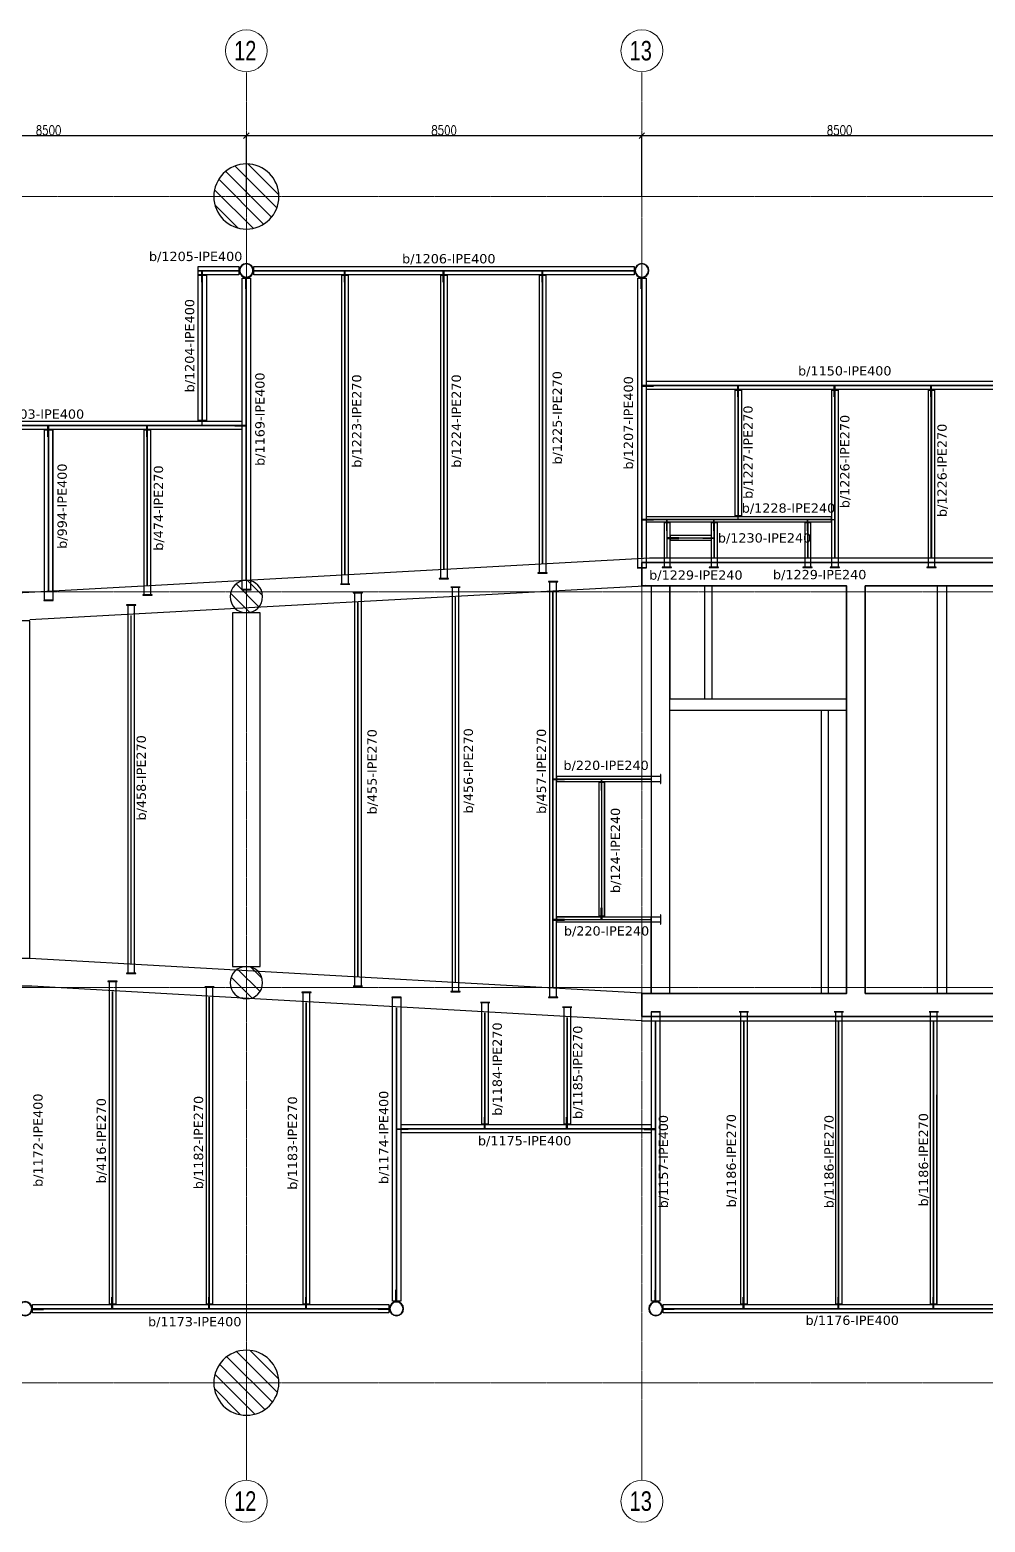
# Model space of a CAD drawing. Header units: millimetres. Extents: x -3691 to 88708, y -21236 to 36560.
# Drawn here: x 46437 to 66966, y 4480 to 36560 of the extents above; entities that cross this region are included whole.
import ezdxf
from ezdxf.enums import TextEntityAlignment as Align

# ---------------------------------------------------------------- set-up
doc = ezdxf.new("R2010")
doc.units = ezdxf.units.MM
doc.linetypes.add('Grid Line', pattern=[3.33375, 1.905, -0.47625, 0.47625, -0.47625])
for name, color, linetype in [('A_ALMA', 255, 'Continuous'), ('COTAS', 8, 'Continuous'), ('P-PLATINA', 6, 'Continuous')]:
    doc.layers.add(name, color=color, linetype=linetype)
for name, color, linetype, lineweight in [('E_COLUMNAS', 1, 'Continuous', 18), ('E_COLUMNAS-1', 1, 'Continuous', 25), ('E_COLUMNAS-3', 1, 'Continuous', 35), ('E_EJES', 8, 'Continuous', 9), ('E_EJES-1', 8, 'Grid Line', 9), ('E_MUROS-1', 2, 'Continuous', 35), ('E_TEXTO', 3, 'Continuous', 9), ('E_VIGAS-1', 5, 'Continuous', 25), ('E_VIGAS-2', 5, 'Continuous', 25), ('S-COLS-HDLN-2', 52, 'Continuous', 9), ('S-STRS', 31, 'Continuous', 9)]:
    doc.layers.add(name, color=color, linetype=linetype, lineweight=lineweight)
doc.styles.add('CNI_COTAS', font='romans.shx', dxfattribs={"width": 0.8})
doc.styles.add('Swis721 LtCn BT_1', font='swisscl.ttf', dxfattribs={"height": 0.42})
doc.styles.add('VERDANA', font='verdana.ttf')
doc.dimstyles.new('1.5', dxfattribs={"dimscale": 0, "dimtxt": 200, "dimasz": 120, "dimexe": 4, "dimexo": 4, "dimgap": 15, "dimtad": 1, "dimdec": 0, "dimzin": 4, "dimdsep": 46, "dimtxsty": 'CNI_COTAS', "dimblk": 'OBLIQUE', "dimcen": -0.09, "dimclrd": 256, "dimclrt": 3, "dimadec": 0, "dimazin": 0, "dimtfac": 1, "dimtdec": 0, "dimtmove": 2, "dimatfit": 0, "dimldrblk": 'OBLIQUE', "dimfxl": 0.05, "dimtolj": 1, "dimtzin": 0, "dimarcsym": 0})
pattern_1 = [(135, (82751.26, -133185.52), (-159.09903, -159.09903), [])]

# ---------------------------------------------------------------- blocks, each defined once
blk = doc.blocks.new('EST_SCM_COLUMNA-METALICA-SECCION-CIRCULAR - EST_SCM_COLUMNA-TUBULAR-CIRCULAR_PTEØ_12__e_10_3mm-V28-_18_00m_N_E_-NIVEL-5 DOC')
at = {"layer": 'S-COLS-HDLN-2'}
h = blk.add_hatch(dxfattribs=at)
h.set_pattern_fill('FP_12', color=256, style=0, pattern_type=2)
h.set_pattern_definition([(135, (36.418, -142.254), (-0.15909903, -0.15909903), [])])
h.paths.add_polyline_path([(0.022, -0.151), (0.063, -0.139), (0.1, -0.115), (0.128, -0.082), (0.147, -0.037), (0.152, 0), (0.146, 0.043), (0.128, 0.082), (0.1, 0.115), (0.059, 0.14), (0.019, 0.151), (-0.022, 0.151), (-0.063, 0.139), (-0.1, 0.115), (-0.131, 0.077), (-0.147, 0.04), (-0.152, 0), (-0.146, -0.043), (-0.128, -0.082), (-0.095, -0.118), (-0.059, -0.14), (-0.02, -0.151), (0.02, -0.151)])
h.paths.add_polyline_path([(0.02, -0.141), (-0.02, -0.141), (-0.063, -0.127), (-0.095, -0.105), (-0.12, -0.077), (-0.136, -0.04), (-0.142, 0), (-0.135, 0.043), (-0.12, 0.077), (-0.09, 0.109), (-0.054, 0.131), (-0.014, 0.141), (0.022, 0.14), (0.063, 0.127), (0.093, 0.107), (0.12, 0.077), (0.136, 0.04), (0.142, 0), (0.136, -0.04), (0.12, -0.077), (0.093, -0.107), (0.059, -0.129), (0.022, -0.14)])
at = {"layer": 'E_COLUMNAS-1'}
for radius, start, end in [(0.152, 360, 180), (0.152, 180, 360), (0.142, 0, 180), (0.142, 180, 0)]:
    blk.add_arc((0, 0), radius, start, end, dxfattribs=at)
blk = doc.blocks.new('EST_SCM_COLUMNA-METALICA-SECCION-CIRCULAR - EST_SCM_COLUMNA-TUBULAR-CIRCULAR_PTEØ_12__e_10_3mm-V31-_18_00m_N_E_-NIVEL-5 DOC')
at = {"layer": 'S-COLS-HDLN-2'}
h = blk.add_hatch(dxfattribs=at)
h.set_pattern_fill('FP_16', color=256, style=0, pattern_type=2)
h.set_pattern_definition([(135, (31.662, -164.571), (-0.15909903, -0.15909903), [])])
h.paths.add_polyline_path([(-0.02, -0.151), (0.022, -0.151), (0.063, -0.139), (0.1, -0.115), (0.131, -0.077), (0.146, -0.041), (0.152, 0), (0.144, 0.048), (0.128, 0.082), (0.1, 0.115), (0.059, 0.14), (0.02, 0.151), (-0.022, 0.151), (-0.063, 0.139), (-0.1, 0.115), (-0.128, 0.082), (-0.146, 0.042), (-0.152, 0), (-0.144, -0.048), (-0.128, -0.082), (-0.1, -0.115), (-0.059, -0.14), (-0.022, -0.151)])
h.paths.add_polyline_path([(-0.02, -0.141), (-0.059, -0.129), (-0.093, -0.107), (-0.121, -0.073), (-0.136, -0.04), (-0.142, 0), (-0.136, 0.04), (-0.12, 0.077), (-0.093, 0.107), (-0.059, 0.129), (-0.02, 0.141), (0.022, 0.14), (0.063, 0.127), (0.093, 0.107), (0.12, 0.077), (0.136, 0.04), (0.142, 0), (0.135, -0.043), (0.12, -0.077), (0.09, -0.109), (0.054, -0.131), (0.014, -0.141), (-0.019, -0.141)])
at = {"layer": 'E_COLUMNAS-1'}
for radius, start, end in [(0.152, 0, 180), (0.152, 180, 0), (0.142, 360, 180), (0.142, 180, 360)]:
    blk.add_arc((0, 0), radius, start, end, dxfattribs=at)
blk = doc.blocks.new('EST_SCM_COLUMNA-METALICA-SECCION-CIRCULAR - EST_SCM_COLUMNA-TUBULAR-CIRCULAR_PTEØ_12__e_10_3mm-V32-_18_00m_N_E_-NIVEL-5 DOC')
at = {"layer": 'S-COLS-HDLN-2'}
h = blk.add_hatch(dxfattribs=at)
h.set_pattern_fill('FP_17', color=256, style=0, pattern_type=2)
h.set_pattern_definition([(135, (23.162, -164.571), (-0.15909903, -0.15909903), [])])
h.paths.add_polyline_path([(0.02, -0.151), (0.022, -0.151), (0.063, -0.139), (0.1, -0.115), (0.131, -0.077), (0.147, -0.04), (0.152, 0), (0.146, 0.043), (0.128, 0.082), (0.1, 0.115), (0.059, 0.14), (0.02, 0.151), (-0.022, 0.151), (-0.063, 0.139), (-0.1, 0.115), (-0.128, 0.082), (-0.147, 0.037), (-0.152, 0), (-0.146, -0.043), (-0.128, -0.082), (-0.1, -0.115), (-0.058, -0.14), (-0.019, -0.151), (0.019, -0.151)])
h.paths.add_polyline_path([(0.02, -0.141), (-0.02, -0.141), (-0.059, -0.129), (-0.093, -0.107), (-0.12, -0.077), (-0.136, -0.04), (-0.142, 0), (-0.136, 0.04), (-0.12, 0.077), (-0.093, 0.107), (-0.059, 0.129), (-0.02, 0.141), (0.022, 0.14), (0.063, 0.127), (0.093, 0.107), (0.12, 0.077), (0.136, 0.04), (0.142, 0), (0.135, -0.043), (0.12, -0.077), (0.09, -0.109), (0.054, -0.131), (0.022, -0.14)])
at = {"layer": 'E_COLUMNAS-1'}
for radius, start, end in [(0.152, 0, 180), (0.152, 180, 0), (0.142, 360, 180), (0.142, 180, 360)]:
    blk.add_arc((0, 0), radius, start, end, dxfattribs=at)
blk = doc.blocks.new('EST_SCM_COLUMNA-METALICA-SECCION-CIRCULAR - EST_SCM_COLUMNA-TUBULAR-CIRCULAR_PTEØ_12__e_10_3mm-V37-_18_00m_N_E_-NIVEL-5 DOC')
at = {"layer": 'S-COLS-HDLN-2'}
h = blk.add_hatch(dxfattribs=at)
h.set_pattern_fill('FP_22', color=256, style=0, pattern_type=2)
h.set_pattern_definition([(135, (28.434, -142.254), (-0.15909903, -0.15909903), [])])
h.paths.add_polyline_path([(0.022, -0.151), (0.063, -0.139), (0.1, -0.115), (0.131, -0.077), (0.147, -0.04), (0.152, 0), (0.146, 0.043), (0.128, 0.082), (0.1, 0.115), (0.059, 0.14), (0.019, 0.151), (-0.022, 0.151), (-0.063, 0.139), (-0.1, 0.115), (-0.131, 0.077), (-0.147, 0.037), (-0.152, 0), (-0.146, -0.043), (-0.128, -0.082), (-0.1, -0.115), (-0.059, -0.14), (-0.02, -0.151), (0.02, -0.151)])
h.paths.add_polyline_path([(0.02, -0.141), (-0.02, -0.141), (-0.063, -0.127), (-0.095, -0.105), (-0.12, -0.077), (-0.136, -0.04), (-0.142, 0), (-0.135, 0.043), (-0.12, 0.077), (-0.09, 0.109), (-0.054, 0.131), (-0.014, 0.141), (0.022, 0.14), (0.063, 0.127), (0.093, 0.107), (0.12, 0.077), (0.136, 0.04), (0.142, 0), (0.136, -0.04), (0.12, -0.077), (0.093, -0.107), (0.059, -0.129), (0.022, -0.14)])
at = {"layer": 'E_COLUMNAS-1'}
for radius, start, end in [(0.152, 360, 180), (0.152, 180, 360), (0.142, 0, 180), (0.142, 180, 0)]:
    blk.add_arc((0, 0), radius, start, end, dxfattribs=at)
blk = doc.blocks.new('EST_SCM_COLUMNA-METALICA-SECCION-CIRCULAR - EST_SCM_COLUMNA-TUBULAR-CIRCULAR_PTEØ_12__e_10_3mm-V38-_18_00m_N_E_-NIVEL-5 DOC')
at = {"layer": 'S-COLS-HDLN-2'}
h = blk.add_hatch(dxfattribs=at)
h.set_pattern_fill('FP_23', color=256, style=0, pattern_type=2)
h.set_pattern_definition([(135, (22.863, -142.254), (-0.15909903, -0.15909903), [])])
h.paths.add_polyline_path([(-0.02, -0.151), (0.022, -0.151), (0.063, -0.139), (0.1, -0.115), (0.128, -0.082), (0.147, -0.038), (0.152, 0), (0.146, 0.043), (0.128, 0.082), (0.1, 0.115), (0.059, 0.14), (0.019, 0.151), (-0.022, 0.151), (-0.063, 0.139), (-0.1, 0.115), (-0.131, 0.077), (-0.147, 0.04), (-0.152, 0), (-0.146, -0.043), (-0.128, -0.082), (-0.1, -0.115), (-0.059, -0.14), (-0.022, -0.151)])
h.paths.add_polyline_path([(0.02, -0.141), (-0.02, -0.141), (-0.063, -0.127), (-0.095, -0.105), (-0.12, -0.077), (-0.136, -0.04), (-0.142, 0), (-0.135, 0.043), (-0.12, 0.077), (-0.09, 0.109), (-0.054, 0.131), (-0.014, 0.141), (0.022, 0.14), (0.063, 0.127), (0.093, 0.107), (0.12, 0.077), (0.136, 0.04), (0.142, 0), (0.136, -0.04), (0.12, -0.077), (0.093, -0.107), (0.059, -0.129), (0.022, -0.14)])
at = {"layer": 'E_COLUMNAS-1'}
for radius, start, end in [(0.152, 360, 180), (0.152, 180, 360), (0.142, 0, 180), (0.142, 180, 0)]:
    blk.add_arc((0, 0), radius, start, end, dxfattribs=at)
blk = doc.blocks.new('EST_SCM_COLUMNA-SECCION-CIRCULAR - EST_SCM_COLUMNA-CONCRETO-CIRCULAR_Ø_70cm-2120797-_18_00m_N_E_-NIVEL-5 DOC')
at = {"layer": 'E_COLUMNAS'}
h = blk.add_hatch(dxfattribs=at)
h.set_pattern_fill('FP_28', color=256, style=0, pattern_type=2)
h.set_pattern_definition([(135, (31.662, -157.562), (-0.15909903, -0.15909903), [])])
h.paths.add_polyline_path([(-0.005, -0.349), (0.032, -0.349), (0.096, -0.337), (0.163, -0.309), (0.211, -0.279), (0.263, -0.23), (0.3, -0.179), (0.327, -0.123), (0.344, -0.061), (0.35, 0), (0.344, 0.064), (0.326, 0.126), (0.298, 0.184), (0.259, 0.236), (0.211, 0.279), (0.156, 0.313), (0.096, 0.337), (0.032, 0.349), (-0.039, 0.347), (-0.096, 0.337), (-0.156, 0.313), (-0.211, 0.279), (-0.259, 0.236), (-0.3, 0.179), (-0.326, 0.126), (-0.345, 0.058), (-0.35, 0), (-0.344, -0.065), (-0.326, -0.126), (-0.295, -0.188), (-0.252, -0.242), (-0.211, -0.279), (-0.156, -0.313), (-0.096, -0.337), (-0.032, -0.349)])
at = {"layer": 'E_COLUMNAS-1'}
for start, end in [(360, 180), (180, 360)]:
    blk.add_arc((0, 0), 0.35, start, end, dxfattribs=at)
blk = doc.blocks.new('EST_SCM_COLUMNA-SECCION-CIRCULAR - EST_SCM_COLUMNA-CONCRETO-CIRCULAR_Ø_70cm-V43-_18_00m_N_E_-NIVEL-5 DOC')
at = {"layer": 'E_COLUMNAS'}
h = blk.add_hatch(dxfattribs=at)
h.set_pattern_fill('FP_29', color=256, style=0, pattern_type=2)
h.set_pattern_definition([(135, (31.662, -149.262), (-0.15909903, -0.15909903), [])])
h.paths.add_polyline_path([(-0.032, -0.349), (0.041, -0.347), (0.102, -0.334), (0.161, -0.31), (0.215, -0.276), (0.261, -0.232), (0.299, -0.181), (0.327, -0.124), (0.344, -0.062), (0.35, 0), (0.344, 0.066), (0.325, 0.128), (0.298, 0.184), (0.253, 0.241), (0.211, 0.279), (0.147, 0.317), (0.09, 0.338), (0.026, 0.349), (-0.04, 0.347), (-0.104, 0.333), (-0.156, 0.313), (-0.211, 0.279), (-0.259, 0.236), (-0.301, 0.178), (-0.328, 0.121), (-0.345, 0.058), (-0.35, 0), (-0.344, -0.064), (-0.326, -0.126), (-0.298, -0.184), (-0.259, -0.236), (-0.211, -0.279), (-0.156, -0.313), (-0.088, -0.338), (-0.036, -0.348)])
at = {"layer": 'E_COLUMNAS-1'}
for start, end in [(360, 180), (180, 360)]:
    blk.add_arc((0, 0), 0.35, start, end, dxfattribs=at)
blk = doc.blocks.new('Grid - CNI_NOMBRE EJES-372759-_18_00m_N_E_-NIVEL-5 DOC')
at = {"layer": 'E_EJES'}
blk.add_circle((0, 0), 0.003, dxfattribs=at)
blk = doc.blocks.new('_Oblique')
at = {"color": 0, "linetype": 'ByBlock', "lineweight": -2}
blk.add_line((-0.5, -0.5), (0.5, 0.5), dxfattribs=at)
blk = doc.blocks.new('*D94')
at = {"layer": 'COTAS', "color": 0, "lineweight": -2, "transparency": 16777216}
for p, q in [((42589, 32981), (42589, 34290)), ((51089, 32981), (51089, 34290))]:
    blk.add_line(p, q, dxfattribs=at)
at = {"layer": 'COTAS', "lineweight": -2, "transparency": 16777216}
blk.add_line((42589, 34286), (51089, 34286), dxfattribs=at)
at = {"layer": 'Defpoints', "color": 0, "transparency": 16777216}
for p in [(51089, 34286), (42589, 32977), (51089, 32977)]:
    blk.add_point(p, dxfattribs=at)
at = {"layer": 'COTAS', "lineweight": -2, "transparency": 16777216, "xscale": 120, "yscale": 120, "zscale": 120, "rotation": 180}
blk.add_blockref('_Oblique', (42589, 34286), dxfattribs=at)
at = {"layer": 'COTAS', "lineweight": -2, "transparency": 16777216, "xscale": 120, "yscale": 120, "zscale": 120}
blk.add_blockref('_Oblique', (51089, 34286), dxfattribs=at)
at = {"layer": 'COTAS', "color": 3, "transparency": 16777216, "insert": (46839, 34401), "char_height": 200, "attachment_point": 5, "style": 'CNI_COTAS'}
blk.add_mtext('\\A1;8500', dxfattribs=at)
blk = doc.blocks.new('*D95')
at = {"layer": 'COTAS', "color": 0, "lineweight": -2, "transparency": 16777216}
for p, q in [((51089, 32981), (51089, 34290)), ((59589, 32981), (59589, 34290))]:
    blk.add_line(p, q, dxfattribs=at)
at = {"layer": 'COTAS', "lineweight": -2, "transparency": 16777216}
blk.add_line((51089, 34286), (59589, 34286), dxfattribs=at)
at = {"layer": 'Defpoints', "color": 0, "transparency": 16777216}
for p in [(59589, 34286), (51089, 32977), (59589, 32977)]:
    blk.add_point(p, dxfattribs=at)
at = {"layer": 'COTAS', "lineweight": -2, "transparency": 16777216, "xscale": 120, "yscale": 120, "zscale": 120, "rotation": 180}
blk.add_blockref('_Oblique', (51089, 34286), dxfattribs=at)
at = {"layer": 'COTAS', "lineweight": -2, "transparency": 16777216, "xscale": 120, "yscale": 120, "zscale": 120}
blk.add_blockref('_Oblique', (59589, 34286), dxfattribs=at)
at = {"layer": 'COTAS', "color": 3, "transparency": 16777216, "insert": (55339, 34401), "char_height": 200, "attachment_point": 5, "style": 'CNI_COTAS'}
blk.add_mtext('\\A1;8500', dxfattribs=at)
blk = doc.blocks.new('*D96')
at = {"layer": 'COTAS', "color": 0, "lineweight": -2, "transparency": 16777216}
for p, q in [((59589, 32981), (59589, 34290)), ((68089, 32981), (68089, 34290))]:
    blk.add_line(p, q, dxfattribs=at)
at = {"layer": 'COTAS', "lineweight": -2, "transparency": 16777216}
blk.add_line((59589, 34286), (68089, 34286), dxfattribs=at)
at = {"layer": 'Defpoints', "color": 0, "transparency": 16777216}
for p in [(68089, 34286), (59589, 32977), (68089, 32977)]:
    blk.add_point(p, dxfattribs=at)
at = {"layer": 'COTAS', "lineweight": -2, "transparency": 16777216, "xscale": 120, "yscale": 120, "zscale": 120, "rotation": 180}
blk.add_blockref('_Oblique', (59589, 34286), dxfattribs=at)
at = {"layer": 'COTAS', "lineweight": -2, "transparency": 16777216, "xscale": 120, "yscale": 120, "zscale": 120}
blk.add_blockref('_Oblique', (68089, 34286), dxfattribs=at)
at = {"layer": 'COTAS', "color": 3, "transparency": 16777216, "insert": (63839, 34401), "char_height": 200, "attachment_point": 5, "style": 'CNI_COTAS'}
blk.add_mtext('\\A1;8500', dxfattribs=at)

msp = doc.modelspace()

# ---------------------------------------------------------------- hatches: boundary and pattern name
at = {"layer": 'E_COLUMNAS'}
h = msp.add_hatch(dxfattribs=at)
h.set_pattern_fill('FP_4', color=256, scale=1000, style=0, pattern_type=2)
h.set_pattern_definition(pattern_1)
h.paths.add_polyline_path([(51089.2, 32276.9), (51180.5, 32282.9), (51270.3, 32300.8), (51357, 32330.2), (51439.2, 32370.7), (51515.3, 32421.6), (51584.1, 32481.9), (51644.5, 32550.8), (51695.4, 32626.9), (51735.9, 32709), (51765.3, 32795.7), (51783.2, 32885.5), (51789.2, 32976.9), (51783.2, 33068.3), (51765.3, 33158.1), (51735.9, 33244.8), (51695.4, 33326.9), (51644.5, 33403), (51584.1, 33471.9), (51515.3, 33532.2), (51439.2, 33583.1), (51357, 33623.6), (51270.3, 33653), (51180.5, 33670.9), (51089.2, 33676.9), (50997.8, 33670.9), (50908, 33653), (50821.3, 33623.6), (50739.2, 33583.1), (50663, 33532.2), (50594.2, 33471.9), (50533.8, 33403), (50482.9, 33326.9), (50442.5, 33244.8), (50413, 33158.1), (50395.2, 33068.3), (50389.2, 32976.9), (50395.2, 32885.5), (50413, 32795.7), (50442.5, 32709), (50482.9, 32626.9), (50533.8, 32550.8), (50594.2, 32481.9), (50663, 32421.6), (50739.2, 32370.7), (50821.3, 32330.2), (50908, 32300.8), (50997.8, 32282.9)])
h = msp.add_hatch(dxfattribs=at)
h.set_pattern_fill('FP_4', color=256, scale=1000, style=0, pattern_type=2)
h.set_pattern_definition(pattern_1)
h.paths.add_polyline_path([(51089.2, 6776.9), (51180.5, 6782.9), (51270.3, 6800.8), (51357, 6830.2), (51439.2, 6870.7), (51515.3, 6921.6), (51584.1, 6981.9), (51644.5, 7050.8), (51695.4, 7126.9), (51735.9, 7209), (51765.3, 7295.7), (51783.2, 7385.5), (51789.2, 7476.9), (51783.2, 7568.3), (51765.3, 7658.1), (51735.9, 7744.8), (51695.4, 7826.9), (51644.5, 7903), (51584.1, 7971.9), (51515.3, 8032.2), (51439.2, 8083.1), (51357, 8123.6), (51270.3, 8153), (51180.5, 8170.9), (51089.2, 8176.9), (50997.8, 8170.9), (50908, 8153), (50821.3, 8123.6), (50739.2, 8083.1), (50663, 8032.2), (50594.2, 7971.9), (50533.8, 7903), (50482.9, 7826.9), (50442.5, 7744.8), (50413, 7658.1), (50395.2, 7568.3), (50389.2, 7476.9), (50395.2, 7385.5), (50413, 7295.7), (50442.5, 7209), (50482.9, 7126.9), (50533.8, 7050.8), (50594.2, 6981.9), (50663, 6921.6), (50739.2, 6870.7), (50821.3, 6830.2), (50908, 6800.8), (50997.8, 6782.9)])

# ---------------------------------------------------------------- linework, layer by layer
at = {"layer": 'A_ALMA'}
for p, q in [((50053.5, 31390.2), (50926.8, 31390.2)), ((50053.5, 31381.6), (50926.8, 31381.6)), ((50139.2, 28158.7), (50139.2, 31285.9)), ((50147.8, 28158.7), (50147.8, 31285.9)), ((51084.9, 24736.8), (51084.9, 31223.5)), ((51093.5, 24736.8), (51093.5, 31223.5)), ((51251.6, 31390.2), (59426.8, 31390.2)), ((51251.6, 31381.6), (59426.8, 31381.6)), ((53208.4, 24853), (53208.4, 31285.9)), ((53215, 24853), (53215, 31285.9)), ((55331.1, 24974.5), (55331.1, 31285.9)), ((55337.7, 24974.5), (55337.7, 31285.9)), ((57453.6, 25095.9), (57453.6, 31285.8)), ((57460.2, 25095.9), (57460.2, 31285.8)), ((59584.9, 25218), (59584.9, 31223.5)), ((59593.5, 25218), (59593.5, 31223.5)), ((59689.2, 28921.3), (67927, 28921.3)), ((59689.2, 28912.7), (67927, 28912.7)), ((61658.2, 26109.9), (61658.2, 28817)), ((61666.8, 26109.9), (61666.8, 28817)), ((63733.8, 25217.1), (63733.8, 28817)), ((63742.4, 25217.1), (63742.4, 28817)), ((65809.3, 25217.1), (65809.3, 28817)), ((65817.9, 25217.1), (65817.9, 28817)), ((42751.6, 28063), (50989.2, 28063)), ((42751.6, 28054.4), (50989.2, 28054.4)), ((46834.8, 24488.3), (46834.8, 27958.7)), ((46843.4, 24488.3), (46843.4, 27958.7)), ((48960.9, 24609.9), (48960.9, 27958.7)), ((48967.5, 24609.9), (48967.5, 27958.7)), ((59689.2, 26043), (63660.6, 26043)), ((59689.2, 26036.8), (63660.6, 26036.8)), ((60130.2, 25217.1), (60130.2, 25969.9)), ((60136.4, 25217.1), (60136.4, 25969.9)), ((61141.8, 25217.1), (61141.8, 25969.9)), ((61148, 25217.1), (61148, 25969.9)), ((63153.6, 25217.1), (63153.6, 25969.9)), ((63159.8, 25217.1), (63159.8, 25969.9)), ((60203.3, 25643), (61074.9, 25643)), ((60203.3, 25636.8), (61074.9, 25636.8)), ((57678.4, 15966), (57678.4, 24487.8)), ((57685, 15966), (57685, 24487.8)), ((53483.4, 16205.5), (53483.4, 24247.7)), ((53490, 16205.5), (53490, 24247.7)), ((55580.9, 16085.8), (55580.9, 24367.8)), ((55587.5, 16085.8), (55587.5, 24367.8)), ((48610.6, 16483.8), (48610.6, 23968.9)), ((48617.2, 16483.8), (48617.2, 23968.9)), ((57759.2, 20458.4), (59779.2, 20458.4)), ((57759.2, 20452.2), (59779.2, 20452.2)), ((58725.9, 17505.5), (58725.9, 20385.3)), ((58732.1, 17505.5), (58732.1, 20385.3)), ((57759.2, 17438.6), (59779.2, 17438.6)), ((57759.2, 17432.4), (59779.2, 17432.4)), ((48211.1, 9168.3), (48211.1, 15885.6)), ((48217.7, 9168.3), (48217.7, 15885.6)), ((50293.6, 9168.3), (50293.6, 15766.7)), ((50300.2, 9168.3), (50300.2, 15766.7)), ((52376.8, 9168.3), (52376.8, 15647.7)), ((52383.4, 9168.3), (52383.4, 15647.7)), ((54312.6, 9230.7), (54312.6, 15537.2)), ((54321.2, 9230.7), (54321.2, 15537.2)), ((56216, 13037.1), (56216, 15428.5)), ((56222.6, 13037.1), (56222.6, 15428.5)), ((57981.8, 13037.1), (57981.8, 15327.7)), ((57988.4, 13037.1), (57988.4, 15327.7)), ((59883.5, 9230.7), (59883.5, 15237.1)), ((59892.1, 9230.7), (59892.1, 15237.1)), ((61778.5, 9168.3), (61778.5, 15237.1)), ((61785.1, 9168.3), (61785.1, 15237.1)), ((63818.5, 9168.3), (63818.5, 15237.1)), ((63825.1, 9168.3), (63825.1, 15237.1)), ((65858.5, 9168.3), (65858.5, 15237.1)), ((65865.1, 9168.3), (65865.1, 15237.1)), ((54416.9, 12941.4), (59787.8, 12941.4)), ((54416.9, 12932.8), (59787.8, 12932.8)), ((46496.1, 9072.6), (54154.5, 9072.6)), ((46496.1, 9064), (54154.5, 9064)), ((60050.2, 9072.6), (67774.4, 9072.6)), ((60050.2, 9064), (67774.4, 9064))]:
    msp.add_line(p, q, dxfattribs=at)
at = {"layer": 'E_COLUMNAS-1'}
for centre, start, end in [((51089.2, 32976.9), 0, 180), ((51089.2, 32976.9), 180, 0), ((51089.2, 7476.9), 0, 180), ((51089.2, 7476.9), 180, 0)]:
    msp.add_arc(centre, 700, start, end, dxfattribs=at)
at = {"layer": 'E_EJES-1'}
for p, q in [((51089.2, 5380), (51089.2, 35660)), ((59589.2, 5380), (59589.2, 35660)), ((-2791, 32976.9), (87807.9, 32976.9)), ((-2791, 24476.9), (87807.9, 24476.9)), ((-2791, 15976.9), (87807.9, 15976.9)), ((-2791, 7476.9), (87807.9, 7476.9))]:
    msp.add_line(p, q, dxfattribs=at)
at = {"layer": 'E_MUROS-1'}
msp.add_lwpolyline([(68089.4, 25107.1), (68089.4, 24607.1), (64389.4, 24607.1), (64389.4, 15847.1), (68089.4, 15847.1), (68089.4, 15347.1), (59589.4, 15347.1), (59589.4, 15847.1), (63989.4, 15847.1), (63989.4, 24607.1), (59589.4, 24607.1), (59589.4, 25107.1)], close=True, dxfattribs=at)
at = {"layer": 'E_VIGAS-1', "color": 30, "true_color": 0xf26722}
for p, q in [((59767.5, 24607.1), (46439.4, 23873.6)), ((65939.4, 15847.1), (65939.4, 24607.1)), ((66139.4, 24607.1), (66139.4, 15847.1)), ((46439.4, 16605.4), (59589.2, 15857.8))]:
    msp.add_line(p, q, dxfattribs=at)
for points in [[(68089.4, 15247.1), (59589.2, 15247.1), (59589.2, 15256.8), (46480.4, 16002.1), (38928.9, 16002.1), (38928.9, 16004.8), (25186.7, 15226.1), (25185.5, 15247), (18280.2, 15247), (17089.4, 15247), (17089.4, 24607), (17089.4, 25107), (17089.4, 25207), (25207.7, 25207), (25208.9, 25229.2), (38861.2, 24452.1), (46031.1, 24452.1), (59751.9, 25207.1), (68089.4, 25207.1)], [(60189.2, 15847.1), (60189.2, 24607.1), (59789.2, 24607.1), (59789.2, 15847.1)]]:
    msp.add_lwpolyline(points, close=True, dxfattribs=at)
for points in [[(46439.4, 16605.4), (46439.4, 23852.1), (46039.4, 23852.1), (46039.4, 16605.4), (46439.4, 16605.4)], [(51389.3, 16426.9), (51389.3, 24026.9), (50789.3, 24026.9), (50789.3, 16426.9), (51389.3, 16426.9)]]:
    msp.add_lwpolyline(points, dxfattribs=at)
at = {"layer": 'E_VIGAS-2'}
for p, q in [((53144.2, 31283.1), (53144.2, 31275.9)), ((53144.2, 30320), (53144.2, 31275.9)), ((53279.2, 31275.9), (53279.2, 31283.1)), ((55266.7, 31283.1), (55266.7, 31275.9)), ((55401.7, 31275.9), (55401.7, 31283.1)), ((61595, 28814.3), (61595, 28807)), ((63670.6, 28814.3), (63670.6, 28807)), ((63805.6, 28807), (63805.6, 28814.3)), ((65746.1, 28814.3), (65746.1, 28807)), ((65881.1, 28807), (65881.1, 28814.3)), ((46749.2, 27955.9), (46749.2, 27948.7)), ((46929.2, 24496.2), (46929.2, 27948.7)), ((48896.7, 27955.9), (48896.7, 27948.7)), ((49031.7, 27948.7), (49031.7, 27955.9)), ((61050.8, 25207.1), (61212.4, 25207.1)), ((59676.4, 24612), (59591.6, 24607.2)), ((59676.4, 24607.1), (59676.4, 24612)), ((60189.2, 24607.1), (60189.2, 22177.1)), ((63989.2, 24607.1), (63989.2, 22357.1)), ((64389.2, 24607.1), (64389.2, 22177.1)), ((63989.2, 22177.1), (63989.2, 22357.1)), ((64389.2, 22177.1), (64389.4, 22177.1)), ((64389.4, 21927.1), (64389.2, 21927.1)), ((58669, 17508.2), (58669, 20382.6)), ((58789, 17508.2), (58789, 20382.6)), ((59789.2, 20395.3), (59789.2, 17495.5)), ((58789.3, 17495.5), (57761.9, 17495.5)), ((59789.2, 15847.1), (59789.2, 17495.5)), ((59603, 15247.1), (59602.9, 15245.3)), ((65794.3, 9178.4), (65794.3, 13818.3)), ((65929.3, 9178.4), (65929.3, 13666.6)), ((56151.8, 13047), (56151.8, 13039.8)), ((56286.8, 13039.8), (56286.8, 13047.1)), ((57917.6, 13047.1), (57917.6, 13039.8)), ((58052.6, 13039.8), (58052.6, 13047.1)), ((48146.9, 9178.3), (48146.9, 9171.1)), ((48281.9, 9171.1), (48281.9, 9178.3)), ((50229.4, 9178.3), (50229.4, 9171)), ((50364.4, 9171), (50364.4, 9178.3)), ((52312.6, 9178.3), (52312.6, 9171)), ((52447.6, 9171), (52447.6, 9178.3)), ((61714.3, 9178.4), (61714.3, 9171.2)), ((61849.3, 9171.2), (61849.3, 9178.4)), ((63754.3, 9178.4), (63754.3, 9171.2)), ((63889.3, 9171.2), (63889.3, 9178.4)), ((65794.3, 9178.4), (65794.3, 9171.2)), ((65929.3, 9171.2), (65929.3, 9178.4))]:
    msp.add_line(p, q, dxfattribs=at)
at = {"layer": 'E_VIGAS-2', "color": 8}
for p, q in [((63989.3, 22174.7), (60189.3, 22174.7)), ((63989.3, 21924.7), (60189.3, 21924.7)), ((63441.3, 21924.7), (63441.1, 15844.7)), ((63591.3, 21924.7), (63591.1, 15844.7))]:
    msp.add_line(p, q, dxfattribs=at)
for points in [[(50053.5, 31475.9), (50926.8, 31475.9), (50926.8, 31295.9), (50053.5, 31295.9)], [(51251.6, 31475.9), (59426.8, 31475.9), (59426.8, 31295.9), (51251.6, 31295.9)], [(50233.5, 31285.9), (50233.5, 28158.7), (50053.5, 28158.7), (50053.5, 31285.9)], [(51179.2, 31223.5), (51179.2, 24526.8), (50999.2, 24526.8), (50999.2, 31223.5)], [(53279.3, 31285.9), (53279.2, 24647.2), (53144.2, 24647.2), (53144.3, 31285.9)], [(55401.7, 31285.9), (55401.9, 24764.5), (55266.9, 24764.5), (55266.7, 31285.9)], [(57524.2, 31285.8), (57524.4, 24885.9), (57389.4, 24885.9), (57389.2, 31285.8)], [(59679.2, 31223.5), (59679.2, 24998.2), (59499.2, 24998.2), (59499.2, 31223.5)], [(59689.2, 29007), (67927, 29007), (67927, 28827), (59689.2, 28827)], [(61730, 28817), (61730, 26109.9), (61595, 26109.9), (61595, 28817)], [(63805.6, 28817), (63805.6, 25007.1), (63670.6, 25007.1), (63670.6, 28817)], [(65881.1, 28817), (65881.1, 25007.1), (65746.1, 25007.1), (65746.1, 28817)], [(42751.6, 28148.7), (50989.2, 28148.7), (50989.2, 27968.7), (42751.6, 27968.7)], [(46929.1, 27958.7), (46929.1, 24296.5), (46749.1, 24296.5), (46749.1, 27958.7)], [(49031.7, 27958.7), (49031.7, 24413.5), (48896.7, 24413.5), (48896.7, 27958.7)], [(63660.6, 25979.9), (59689.2, 25979.9), (59689.2, 26099.9), (63660.6, 26099.9)], [(60193.3, 25969.9), (60193.3, 25007.1), (60073.3, 25007.1), (60073.3, 25969.9)], [(60203.3, 25699.9), (61074.9, 25699.9), (61074.9, 25579.9), (60203.3, 25579.9)], [(61204.9, 25969.9), (61204.9, 25007.1), (61084.9, 25007.1), (61084.9, 25969.9)], [(63216.7, 25969.9), (63216.7, 25007.1), (63096.7, 25007.1), (63096.7, 25969.9)], [(55434.4, 24764.5), (55234.4, 24764.5), (55234.4, 24758.5), (55434.4, 24758.5)], [(57556.9, 24885.9), (57356.9, 24885.9), (57356.9, 24879.9), (57556.9, 24879.9)], [(59489.2, 24992.1), (59689.2, 24992.1), (59689.2, 24998.1), (59489.2, 24998.1)], [(60225.8, 25007.1), (60025.8, 25007.1), (60025.8, 25001.1), (60225.8, 25001.1)], [(61237.4, 25007.1), (61037.4, 25007.1), (61037.4, 25001.1), (61237.4, 25001.1)], [(63249.2, 25007), (63049.2, 25007), (63049.2, 25001), (63249.2, 25001)], [(63838.1, 25007), (63638.1, 25007), (63638.1, 25001), (63838.1, 25001)], [(65913.6, 25007), (65713.6, 25007), (65713.6, 25001), (65913.6, 25001)], [(49064.2, 24413.5), (48864.2, 24413.5), (48864.2, 24407.5), (49064.2, 24407.5)], [(50989.2, 24520.8), (51189.2, 24520.8), (51189.2, 24526.8), (50989.2, 24526.8)], [(53311.7, 24647.2), (53111.7, 24647.2), (53111.7, 24641.2), (53311.7, 24641.2)], [(53586.5, 24463.7), (53386.5, 24463.7), (53386.5, 24457.7), (53586.5, 24457.7)], [(53554, 24457.7), (53554.2, 16004.7), (53419.2, 16004.7), (53419, 24457.7)], [(55683.8, 24582.8), (55483.8, 24582.8), (55483.8, 24576.8), (55683.8, 24576.8)], [(55651.3, 24576.8), (55651.7, 15885.5), (55516.7, 15885.5), (55516.3, 24576.8)], [(57781.4, 24698.3), (57581.4, 24698.3), (57581.4, 24692.3), (57781.4, 24692.3)], [(57748.9, 24692.3), (57749.2, 15766.3), (57614.2, 15766.3), (57613.9, 24692.3)], [(46739.1, 24290.4), (46939.1, 24290.4), (46939.1, 24296.4), (46739.1, 24296.4)], [(48714.2, 24199.3), (48514.2, 24199.3), (48514.2, 24193.3), (48714.2, 24193.3)], [(48681.7, 24193.3), (48681.4, 16281.7), (48546.4, 16281.7), (48546.7, 24193.3)], [(59989.2, 20555.3), (59989.2, 20355.3), (59995.2, 20355.3), (59995.2, 20555.3)], [(59989.2, 20395.3), (57759.2, 20395.3), (57759.2, 20515.3), (59989.2, 20515.3)], [(58789, 20385.3), (58789, 17505.5), (58669, 17505.5), (58669, 20385.3)], [(59989.2, 17375.5), (57759.2, 17375.5), (57759.2, 17495.5), (59989.2, 17495.5)], [(59989.2, 17535.5), (59989.2, 17335.5), (59995.2, 17335.5), (59995.2, 17535.5)], [(48314.4, 16109.5), (48114.4, 16109.5), (48114.4, 16103.5), (48314.4, 16103.5)], [(48281.9, 16103.5), (48281.9, 9168.3), (48146.9, 9168.3), (48146.9, 16103.5)], [(48713.9, 16281.7), (48513.9, 16281.7), (48513.9, 16275.7), (48713.9, 16275.7)], [(50396.9, 15991.1), (50196.9, 15991.1), (50196.9, 15985.1), (50396.9, 15985.1)], [(50364.4, 15985.1), (50364.4, 9168.3), (50229.4, 9168.3), (50229.4, 15985.1)], [(52480.1, 15872.7), (52280.1, 15872.7), (52280.1, 15866.7), (52480.1, 15866.7)], [(52447.6, 15866.7), (52447.6, 9168.3), (52312.6, 9168.3), (52312.6, 15866.7)], [(53586.7, 16004.7), (53386.7, 16004.7), (53386.7, 15998.7), (53586.7, 15998.7)], [(54216.9, 15756.6), (54416.9, 15756.6), (54416.9, 15762.6), (54216.9, 15762.6)], [(54406.8, 15756.6), (54406.9, 9230.7), (54226.9, 9230.7), (54226.8, 15756.6)], [(55684.2, 15885.5), (55484.2, 15885.5), (55484.2, 15879.5), (55684.2, 15879.5)], [(57781.7, 15766.3), (57581.7, 15766.3), (57581.7, 15760.3), (57781.7, 15760.3)], [(56319.3, 15654.4), (56119.3, 15654.4), (56119.3, 15648.4), (56319.3, 15648.4)], [(56286.8, 15648.4), (56286.8, 13037.1), (56151.8, 13037.1), (56151.8, 15648.4)], [(58085.1, 15554), (57885.1, 15554), (57885.1, 15548), (58085.1, 15548)], [(58052.6, 15548), (58052.6, 13037.1), (57917.6, 13037.1), (57917.6, 15548)], [(59787.8, 15447.1), (59987.8, 15447.1), (59987.8, 15453.1), (59787.8, 15453.1)], [(59977.8, 15447.1), (59977.8, 9230.7), (59797.8, 9230.7), (59797.8, 15447.1)], [(61881.8, 15453.1), (61681.8, 15453.1), (61681.8, 15447.1), (61881.8, 15447.1)], [(61849.3, 15447.1), (61849.3, 9168.3), (61714.3, 9168.3), (61714.3, 15447.1)], [(63921.8, 15453.1), (63721.8, 15453.1), (63721.8, 15447.1), (63921.8, 15447.1)], [(63889.3, 15447.1), (63889.3, 9168.3), (63754.3, 9168.3), (63754.3, 15447.1)], [(65961.8, 15453.1), (65761.8, 15453.1), (65761.8, 15447.1), (65961.8, 15447.1)], [(65929.3, 15447.1), (65929.3, 9168.3), (65794.3, 9168.3), (65794.3, 15447.1)], [(54416.9, 13027.1), (59787.8, 13027.1), (59787.8, 12847.1), (54416.9, 12847.1)], [(46496.1, 9158.3), (54154.5, 9158.3), (54154.5, 8978.3), (46496.1, 8978.3)], [(60050.2, 9158.3), (67774.4, 9158.3), (67774.4, 8978.3), (60050.2, 8978.3)]]:
    msp.add_lwpolyline(points, close=True, dxfattribs=at)
msp.add_lwpolyline([(61089.4, 24604.6), (61089.4, 22174.8), (60939.4, 22174.8), (60939.4, 24604.6)], dxfattribs=at)
at = {"layer": 'P-PLATINA'}
for points in [[(50129.2, 31381.6), (50139.2, 31381.6), (50139.2, 31137.6), (50129.2, 31137.6)], [(50692.9, 31371.6), (50692.9, 31381.6), (50936.9, 31381.6), (50936.9, 31371.6)], [(51075.1, 31233.5), (51085.1, 31233.5), (51085.1, 30989.5), (51075.1, 30989.5)], [(51241.5, 31371.6), (51241.5, 31381.6), (51485.5, 31381.6), (51485.5, 31371.6)], [(53198.4, 31381.6), (53208.4, 31381.6), (53208.4, 31137.6), (53198.4, 31137.6)], [(55321.1, 31381.6), (55331.1, 31381.6), (55331.1, 31137.6), (55321.1, 31137.6)], [(57443.6, 31381.6), (57453.6, 31381.6), (57453.6, 31137.6), (57443.6, 31137.6)], [(59192.9, 31371.6), (59192.9, 31381.6), (59436.9, 31381.6), (59436.9, 31371.6)], [(59574.9, 31233.5), (59584.9, 31233.5), (59584.9, 30989.5), (59574.9, 30989.5)], [(59593.5, 28912.7), (59593.5, 28902.7), (59837.5, 28902.7), (59837.5, 28912.7)], [(61648.2, 28912.7), (61658.2, 28912.7), (61658.2, 28668.7), (61648.2, 28668.7)], [(63723.8, 28912.7), (63733.8, 28912.7), (63733.8, 28668.7), (63723.8, 28668.7)], [(65799.3, 28912.7), (65809.3, 28912.7), (65809.3, 28668.7), (65799.3, 28668.7)], [(50129.2, 28063), (50139.2, 28063), (50139.2, 28307), (50129.2, 28307)], [(46824.8, 28054.4), (46834.8, 28054.4), (46834.8, 27810.4), (46824.8, 27810.4)], [(48950.9, 28054.4), (48960.9, 28054.4), (48960.9, 27810.4), (48950.9, 27810.4)], [(50840.9, 28054.4), (50840.9, 28044.4), (51084.9, 28044.4), (51084.9, 28054.4)], [(59593.5, 26036.8), (59593.5, 26026.8), (59837.5, 26026.8), (59837.5, 26036.8)], [(60120.2, 25792.8), (60130.2, 25792.8), (60130.2, 26036.8), (60120.2, 26036.8)], [(61131.8, 25792.8), (61141.8, 25792.8), (61141.8, 26036.8), (61131.8, 26036.8)], [(61648.2, 26043), (61658.2, 26043), (61658.2, 26287), (61648.2, 26287)], [(63143.6, 25792.8), (63153.6, 25792.8), (63153.6, 26036.8), (63143.6, 26036.8)], [(63733.8, 26036.8), (63733.8, 26026.8), (63489.8, 26026.8), (63489.8, 26036.8)], [(60136.4, 25636.8), (60136.4, 25626.8), (60380.4, 25626.8), (60380.4, 25636.8)], [(61141.8, 25636.8), (61141.8, 25626.8), (60897.8, 25626.8), (60897.8, 25636.8)], [(57685, 20452.2), (57685, 20442.2), (57929, 20442.2), (57929, 20452.2)], [(58715.9, 20208.2), (58725.9, 20208.2), (58725.9, 20452.2), (58715.9, 20452.2)], [(58715.9, 17682.6), (58725.9, 17682.6), (58725.9, 17438.6), (58715.9, 17438.6)], [(57685, 17432.4), (57685, 17422.4), (57929, 17422.4), (57929, 17432.4)], [(56206, 13185.4), (56216, 13185.4), (56216, 12941.4), (56206, 12941.4)], [(57971.8, 13185.4), (57981.8, 13185.4), (57981.8, 12941.4), (57971.8, 12941.4)], [(54565.2, 12932.8), (54565.2, 12922.8), (54321.2, 12922.8), (54321.2, 12932.8)], [(59639.5, 12932.8), (59639.5, 12922.8), (59883.5, 12922.8), (59883.5, 12932.8)], [(48201.1, 9316.6), (48211.1, 9316.6), (48211.1, 9072.6), (48201.1, 9072.6)], [(50283.6, 9316.6), (50293.6, 9316.6), (50293.6, 9072.6), (50283.6, 9072.6)], [(52366.8, 9316.6), (52376.8, 9316.6), (52376.8, 9072.6), (52366.8, 9072.6)], [(54302.6, 9474.7), (54312.6, 9474.7), (54312.6, 9230.7), (54302.6, 9230.7)], [(59873.5, 9464.6), (59883.5, 9464.6), (59883.5, 9220.6), (59873.5, 9220.6)], [(61768.5, 9316.6), (61778.5, 9316.6), (61778.5, 9072.6), (61768.5, 9072.6)], [(63808.5, 9316.6), (63818.5, 9316.6), (63818.5, 9072.6), (63808.5, 9072.6)], [(65848.5, 9316.6), (65858.5, 9316.6), (65858.5, 9072.6), (65848.5, 9072.6)], [(46730.1, 9054), (46730.1, 9064), (46486.1, 9064), (46486.1, 9054)], [(53920.5, 9054), (53920.5, 9064), (54164.5, 9064), (54164.5, 9054)], [(60040.1, 9054), (60040.1, 9064), (60284.1, 9064), (60284.1, 9054)]]:
    msp.add_lwpolyline(points, close=True, dxfattribs=at)
at = {"layer": 'S-STRS'}
for p, q in [((60189.4, 21927), (60189.4, 20433.6)), ((60189.4, 17349.5), (60189.4, 15847.1))]:
    msp.add_line(p, q, dxfattribs=at)

# ---------------------------------------------------------------- block references
at = {"layer": 'E_COLUMNAS-3', "xscale": 1000.000000001404, "yscale": 1000.000000001404, "zscale": 1000.000000001404}
for name, p in [('EST_SCM_COLUMNA-METALICA-SECCION-CIRCULAR - EST_SCM_COLUMNA-TUBULAR-CIRCULAR_PTEØ_12__e_10_3mm-V31-_18_00m_N_E_-NIVEL-5 DOC', (51089.2, 31385.9)), ('EST_SCM_COLUMNA-METALICA-SECCION-CIRCULAR - EST_SCM_COLUMNA-TUBULAR-CIRCULAR_PTEØ_12__e_10_3mm-V32-_18_00m_N_E_-NIVEL-5 DOC', (59589.2, 31385.9)), ('EST_SCM_COLUMNA-SECCION-CIRCULAR - EST_SCM_COLUMNA-CONCRETO-CIRCULAR_Ø_70cm-2120797-_18_00m_N_E_-NIVEL-5 DOC', (51089.3, 24376.9)), ('EST_SCM_COLUMNA-SECCION-CIRCULAR - EST_SCM_COLUMNA-CONCRETO-CIRCULAR_Ø_70cm-V43-_18_00m_N_E_-NIVEL-5 DOC', (51089.3, 16076.9)), ('EST_SCM_COLUMNA-METALICA-SECCION-CIRCULAR - EST_SCM_COLUMNA-TUBULAR-CIRCULAR_PTEØ_12__e_10_3mm-V28-_18_00m_N_E_-NIVEL-5 DOC', (46333.7, 9068.3)), ('EST_SCM_COLUMNA-METALICA-SECCION-CIRCULAR - EST_SCM_COLUMNA-TUBULAR-CIRCULAR_PTEØ_12__e_10_3mm-V37-_18_00m_N_E_-NIVEL-5 DOC', (54316.9, 9068.3)), ('EST_SCM_COLUMNA-METALICA-SECCION-CIRCULAR - EST_SCM_COLUMNA-TUBULAR-CIRCULAR_PTEØ_12__e_10_3mm-V38-_18_00m_N_E_-NIVEL-5 DOC', (59887.8, 9068.3))]:
    msp.add_blockref(name, p, dxfattribs=at)
at = {"layer": 'E_EJES', "xscale": 150000.0000002105, "yscale": 150000.0000002105, "zscale": 150000.0000002105}
for p in [(51089.2, 36110), (59589.2, 36110), (51089.2, 4930), (59589.2, 4930)]:
    msp.add_blockref('Grid - CNI_NOMBRE EJES-372759-_18_00m_N_E_-NIVEL-5 DOC', p, dxfattribs=at)

# ---------------------------------------------------------------- texts
at = {"layer": 'E_EJES', "char_height": 420, "width": 625.316, "attachment_point": 1, "style": 'Swis721 LtCn BT_1'}
for s, insert in [('12', (50825.7, 36322.6)), ('13', (59325.7, 36322.6)), ('12', (50825.7, 5142.6)), ('13', (59325.7, 5142.6))]:
    msp.add_mtext(s, dxfattribs=dict(at, insert=insert))
at = {"layer": 'E_TEXTO', "style": 'VERDANA'}
for s, p in [('b/1205-IPE400', (50000, 31590)), ('b/1206-IPE400', (55440, 31540)), ('b/1150-IPE400', (63950, 29130)), ('b/1203-IPE400', (46600, 28200)), ('b/1228-IPE240', (62740, 26180)), ('b/1230-IPE240', (62226, 25538.2)), ('b/1229-IPE240', (60750, 24740)), ('b/1229-IPE240', (63410.5, 24750)), ('b/220-IPE240', (58820, 20650)), ('b/220-IPE240', (58830, 17090)), ('b/1175-IPE400', (57070, 12580)), ('b/1173-IPE400', (49980, 8690)), ('b/1176-IPE400', (64110, 8720))]:
    msp.add_text(s, height=200, dxfattribs=at).set_placement(p, align=Align.CENTER)
for s, p in [('b/1204-IPE400', (49970, 29770)), ('b/1225-IPE270', (57870, 28220)), ('b/1169-IPE400', (51480, 28190)), ('b/1223-IPE270', (53560, 28150)), ('b/1224-IPE270', (55700, 28150)), ('b/1207-IPE400', (59400, 28110)), ('b/1227-IPE270', (61970, 27480)), ('b/1226-IPE270', (64050, 27280)), ('b/1226-IPE270', (66140, 27090)), ('b/994-IPE400', (47230, 26320)), ('b/474-IPE270', (49300, 26280)), ('b/455-IPE270', (53890, 20610)), ('b/456-IPE270', (55960, 20630)), ('b/457-IPE270', (57530, 20620)), ('b/458-IPE270', (48930, 20480)), ('b/124-IPE240', (59120, 18920)), ('b/1184-IPE270', (56580, 14220)), ('b/1185-IPE270', (58310, 14150)), ('b/1172-IPE400', (46710, 12690)), ('b/416-IPE270', (48070, 12680)), ('b/1182-IPE270', (50160, 12640)), ('b/1183-IPE270', (52180, 12630)), ('b/1174-IPE400', (54140, 12750)), ('b/1157-IPE400', (60150, 12230)), ('b/1186-IPE270', (61610, 12250)), ('b/1186-IPE270', (63710, 12230)), ('b/1186-IPE270', (65740, 12270))]:
    msp.add_text(s, height=200, rotation=90, dxfattribs=at).set_placement(p, align=Align.CENTER)

# ---------------------------------------------------------------- dimensions: what is measured, and where the dimension line sits
at = {"layer": 'COTAS'}
for base, p1, p2, picture, middle in [((51089.2, 34286.5), (42589.2, 32976.9), (51089.2, 32976.9), '*D94', (46839.2, 34401.5)), ((59589.2, 34286.5), (51089.2, 32976.9), (59589.2, 32976.9), '*D95', (55339.2, 34401.5)), ((68089.2, 34286.5), (59589.2, 32976.9), (68089.2, 32976.9), '*D96', (63839.2, 34401.5))]:
    dim = msp.add_linear_dim(base=base, p1=p1, p2=p2, dimstyle='1.5', override={"dimscale": 1}, dxfattribs=at)
    dim.commit()
    dim.dimension.update_dxf_attribs({"geometry": picture, "text_midpoint": middle})

doc.saveas('drawing.dxf')
